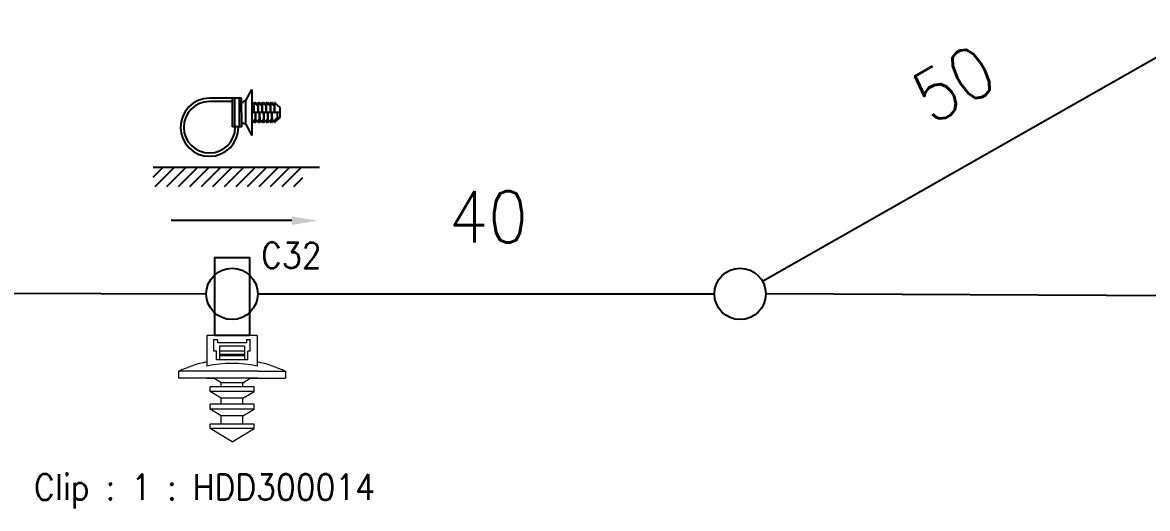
# Model space of a CAD drawing. Header units: inches. Extents: x 47316 to 59086, y 3141 to 11743.
# Drawn here: x 53759.1 to 53868.5, y 8602.2 to 8649.4 of the extents above; entities that cross this region are included whole.
import ezdxf

# ---------------------------------------------------------------- set-up
doc = ezdxf.new("R2010")
doc.units = ezdxf.units.IN
doc.header["$MEASUREMENT"] = 0
doc.layers.add('0Filament', color=7, linetype='Continuous', lineweight=20)
doc.styles.get("Standard").update_dxf_attribs({"font": ''})
doc.styles.get('Standard').set_extended_font_data('SimSun')
doc.linetypes.add('_VH_FULL_TAPE', pattern='A,0.0001,[30,VeSys.shx,S=0.1,R=0,X=0,Y=0],-0.8,[30,VeSys.shx,S=0.1,R=180,X=0,Y=0],-0.0001', length=0.8002)
doc.linetypes.add('_VH_OTCON', pattern='A,0.0001,[7,VeSys.shx,S=0.1,R=0,X=0,Y=0],-0.4,[7,VeSys.shx,S=0.1,R=0,X=0,Y=0],-0.4,["X",Standard,S=1,R=0,X=-0.5,Y=-0.5],-0.0001,[7,VeSys.shx,S=0.1,R=0,X=0,Y=0],-0.4', length=1.2002)
doc.linetypes.add('_VH_UNTAPED', pattern='A,0.0001,[17,VeSys.shx,S=0.1,R=0,X=0,Y=0],-0.4', length=0.4001)

msp = doc.modelspace()

# ---------------------------------------------------------------- linework, layer by layer
at = {"color": 0, "linetype": '_VH_UNTAPED', "lineweight": -2, "ltscale": 5}
msp.add_line((53831.06, 8624.3), (53875.34, 8649.45), dxfattribs=at)
at = {"color": 0, "linetype": 'ByBlock', "lineweight": -2, "ltscale": 0.130887}
for p, q in [((53780.77, 8641.79), (53781.4, 8642.95)), ((53780.78, 8639.59), (53781.41, 8638.45))]:
    msp.add_line(p, q, dxfattribs=at)
at = {"color": 0, "linetype": 'ByBlock', "lineweight": -2, "ltscale": 0.422456}
msp.add_line((53781.4, 8642.95), (53781.41, 8638.72), dxfattribs=at)
at = {"color": 0, "linetype": 'ByBlock', "lineweight": -2, "ltscale": 0.225}
for p, q in [((53779.52, 8642.09), (53777.27, 8642.09)), ((53779.52, 8641.77), (53777.27, 8641.76))]:
    msp.add_line(p, q, dxfattribs=at)
at = {"color": 0, "linetype": 'ByBlock', "lineweight": -2, "ltscale": 0.28}
for p, q in [((53779.53, 8639.29), (53779.52, 8642.09)), ((53779.74, 8639.29), (53779.73, 8642.09)), ((53780.2, 8639.29), (53780.19, 8642.09)), ((53780.41, 8639.29), (53780.4, 8642.09))]:
    msp.add_line(p, q, dxfattribs=at)
at = {"color": 0, "linetype": 'ByBlock', "lineweight": -2, "ltscale": 0.020837}
for p, q in [((53779.73, 8642.09), (53779.52, 8642.09)), ((53780.4, 8642.09), (53780.19, 8642.09)), ((53779.74, 8639.29), (53779.53, 8639.29)), ((53780.41, 8639.29), (53780.2, 8639.29))]:
    msp.add_line(p, q, dxfattribs=at)
at = {"color": 0, "linetype": 'ByBlock', "lineweight": -2, "ltscale": 0.045825}
for p, q in [((53780.19, 8642.09), (53779.73, 8642.09)), ((53780.2, 8639.29), (53779.74, 8639.29))]:
    msp.add_line(p, q, dxfattribs=at)
at = {"color": 0, "linetype": 'ByBlock', "lineweight": -2, "ltscale": 0.008542}
for p, q in [((53780.59, 8641.79), (53780.59, 8641.71)), ((53780.59, 8639.68), (53780.59, 8639.59))]:
    msp.add_line(p, q, dxfattribs=at)
at = {"color": 0, "linetype": 'ByBlock', "lineweight": -2, "ltscale": 0.01875}
for p, q in [((53780.77, 8641.79), (53780.59, 8641.79)), ((53780.4, 8641.71), (53780.59, 8641.71)), ((53780.4, 8639.68), (53780.59, 8639.68)), ((53780.4, 8639.68), (53780.59, 8639.68)), ((53780.78, 8639.59), (53780.59, 8639.59))]:
    msp.add_line(p, q, dxfattribs=at)
at = {"color": 0, "linetype": 'ByBlock', "lineweight": -2, "ltscale": 0.206534}
msp.add_line((53780.77, 8641.79), (53780.78, 8639.73), dxfattribs=at)
at = {"color": 0, "linetype": 'ByBlock', "lineweight": -2, "ltscale": 0.026545}
msp.add_line((53781.6, 8641.46), (53781.4, 8641.63), dxfattribs=at)
at = {"color": 0, "linetype": 'ByBlock', "lineweight": -2, "ltscale": 0.034243}
msp.add_line((53781.4, 8641.54), (53781.6, 8641.27), dxfattribs=at)
at = {"color": 0, "linetype": 'ByBlock', "lineweight": -2, "ltscale": 0.02}
msp.add_line((53781.4, 8641.2), (53781.6, 8641.2), dxfattribs=at)
at = {"color": 0, "linetype": 'ByBlock', "lineweight": -2, "ltscale": 0.035001}
msp.add_line((53781.75, 8640.7), (53781.4, 8640.7), dxfattribs=at)
at = {"color": 0, "linetype": 'ByBlock', "lineweight": -2, "ltscale": 0.0925}
for p, q in [((53781.6, 8640.7), (53781.6, 8641.62)), ((53781.75, 8639.77), (53781.75, 8640.7)), ((53782, 8640.7), (53782, 8641.62)), ((53782.15, 8639.77), (53782.15, 8640.7)), ((53782.4, 8640.7), (53782.4, 8641.62)), ((53782.55, 8639.77), (53782.55, 8640.7)), ((53782.8, 8640.7), (53782.8, 8641.62)), ((53782.95, 8639.77), (53782.95, 8640.7)), ((53783.2, 8640.7), (53783.2, 8641.62)), ((53783.35, 8639.77), (53783.35, 8640.7)), ((53783.6, 8640.7), (53783.6, 8641.63))]:
    msp.add_line(p, q, dxfattribs=at)
at = {"color": 0, "linetype": 'ByBlock', "lineweight": -2, "ltscale": 0.004144}
for p, q in [((53781.6, 8640.7), (53781.64, 8640.7)), ((53782.15, 8640.7), (53782.19, 8640.7)), ((53782.4, 8640.7), (53782.44, 8640.7)), ((53782.55, 8640.7), (53782.59, 8640.7)), ((53782.8, 8640.7), (53782.84, 8640.7)), ((53782.95, 8640.7), (53782.99, 8640.7)), ((53783.35, 8640.7), (53783.39, 8640.7)), ((53783.6, 8640.7), (53783.64, 8640.7))]:
    msp.add_line(p, q, dxfattribs=at)
at = {"color": 0, "linetype": 'ByBlock', "lineweight": -2, "ltscale": 0.094383}
for p, q in [((53781.64, 8640.7), (53781.64, 8641.64)), ((53781.8, 8639.75), (53781.79, 8640.7)), ((53782.04, 8640.7), (53782.04, 8641.64)), ((53782.2, 8639.75), (53782.19, 8640.7)), ((53782.44, 8640.7), (53782.44, 8641.64)), ((53782.6, 8639.75), (53782.59, 8640.7)), ((53782.84, 8640.7), (53782.84, 8641.64)), ((53783, 8639.76), (53782.99, 8640.7)), ((53783.24, 8640.7), (53783.24, 8641.64)), ((53783.4, 8639.76), (53783.39, 8640.7)), ((53783.64, 8640.7), (53783.64, 8641.64))]:
    msp.add_line(p, q, dxfattribs=at)
at = {"color": 0, "linetype": 'ByBlock', "lineweight": -2, "ltscale": 0.031825}
for p, q in [((53781.88, 8641.43), (53781.64, 8641.64)), ((53782.68, 8641.43), (53782.44, 8641.64)), ((53783.08, 8641.43), (53782.84, 8641.64))]:
    msp.add_line(p, q, dxfattribs=at)
at = {"color": 0, "linetype": 'ByBlock', "lineweight": -2, "ltscale": 0.010857}
for p, q in [((53781.75, 8640.7), (53781.64, 8640.7)), ((53782.15, 8640.7), (53782.04, 8640.7)), ((53782.95, 8640.7), (53782.84, 8640.7)), ((53783.35, 8640.7), (53783.24, 8640.7))]:
    msp.add_line(p, q, dxfattribs=at)
at = {"color": 0, "linetype": 'ByBlock', "lineweight": -2, "ltscale": 0.007573}
for p, q in [((53781.75, 8641.55), (53781.75, 8641.62)), ((53782.15, 8641.55), (53782.15, 8641.62)), ((53782.55, 8641.55), (53782.55, 8641.62)), ((53782.95, 8641.55), (53782.95, 8641.62)), ((53783.35, 8641.55), (53783.35, 8641.62))]:
    msp.add_line(p, q, dxfattribs=at)
at = {"color": 0, "linetype": 'ByBlock', "lineweight": -2, "ltscale": 0.00652}
for p, q in [((53781.75, 8641.61), (53781.76, 8641.54)), ((53782.15, 8641.61), (53782.16, 8641.54)), ((53782.55, 8641.61), (53782.56, 8641.54)), ((53782.95, 8641.61), (53782.96, 8641.54)), ((53783.35, 8641.61), (53783.36, 8641.54))]:
    msp.add_line(p, q, dxfattribs=at)
at = {"color": 0, "linetype": 'ByBlock', "lineweight": -2, "ltscale": 0.021661}
for p, q in [((53781.75, 8641.61), (53781.88, 8641.43)), ((53782.55, 8641.61), (53782.68, 8641.43)), ((53782.95, 8641.61), (53783.08, 8641.43)), ((53783.35, 8641.61), (53783.48, 8641.43))]:
    msp.add_line(p, q, dxfattribs=at)
at = {"color": 0, "linetype": 'ByBlock', "lineweight": -2, "ltscale": 0.004143}
for p, q in [((53781.75, 8640.7), (53781.79, 8640.7)), ((53782, 8640.7), (53782.04, 8640.7)), ((53783.2, 8640.7), (53783.24, 8640.7))]:
    msp.add_line(p, q, dxfattribs=at)
at = {"color": 0, "linetype": 'ByBlock', "lineweight": -2, "ltscale": 0.027682}
msp.add_line((53782, 8641.46), (53781.79, 8641.64), dxfattribs=at)
at = {"color": 0, "linetype": 'ByBlock', "lineweight": -2, "ltscale": 0.035857}
for p, q in [((53782.15, 8640.7), (53781.79, 8640.7)), ((53782.95, 8640.7), (53782.59, 8640.7))]:
    msp.add_line(p, q, dxfattribs=at)
at = {"color": 0, "linetype": 'ByBlock', "lineweight": -2, "ltscale": 0.015766}
for p, q in [((53782, 8641.33), (53781.88, 8641.43)), ((53783.2, 8641.33), (53783.08, 8641.43))]:
    msp.add_line(p, q, dxfattribs=at)
at = {"color": 0, "linetype": 'ByBlock', "lineweight": -2, "ltscale": 0.031826}
for p, q in [((53782.28, 8641.43), (53782.04, 8641.64)), ((53783.48, 8641.43), (53783.24, 8641.64))]:
    msp.add_line(p, q, dxfattribs=at)
at = {"color": 0, "linetype": 'ByBlock', "lineweight": -2, "ltscale": 0.021662}
msp.add_line((53782.15, 8641.61), (53782.28, 8641.43), dxfattribs=at)
at = {"color": 0, "linetype": 'ByBlock', "lineweight": -2, "ltscale": 0.027681}
for p, q in [((53782.4, 8641.46), (53782.19, 8641.64)), ((53782.8, 8641.46), (53782.59, 8641.64)), ((53783.2, 8641.46), (53782.99, 8641.64)), ((53783.6, 8641.46), (53783.39, 8641.64))]:
    msp.add_line(p, q, dxfattribs=at)
at = {"color": 0, "linetype": 'ByBlock', "lineweight": -2, "ltscale": 0.035855}
for p, q in [((53782.55, 8640.7), (53782.19, 8640.7)), ((53783.35, 8640.7), (53782.99, 8640.7))]:
    msp.add_line(p, q, dxfattribs=at)
at = {"color": 0, "linetype": 'ByBlock', "lineweight": -2, "ltscale": 0.015765}
for p, q in [((53782.4, 8641.33), (53782.28, 8641.43)), ((53782.8, 8641.33), (53782.68, 8641.43)), ((53783.6, 8641.33), (53783.48, 8641.43))]:
    msp.add_line(p, q, dxfattribs=at)
at = {"color": 0, "linetype": 'ByBlock', "lineweight": -2, "ltscale": 0.010855}
msp.add_line((53782.55, 8640.7), (53782.44, 8640.7), dxfattribs=at)
at = {"color": 0, "linetype": 'ByBlock', "lineweight": -2, "ltscale": 0.050856}
for p, q in [((53783.9, 8640.7), (53783.39, 8640.7)), ((53784.15, 8640.7), (53783.64, 8640.7))]:
    msp.add_line(p, q, dxfattribs=at)
at = {"color": 0, "linetype": 'ByBlock', "lineweight": -2, "ltscale": 0.0675}
for p, q in [((53784.15, 8641.2), (53783.64, 8641.64)), ((53783.9, 8640.2), (53783.4, 8639.76)), ((53783.65, 8639.76), (53784.15, 8640.2))]:
    msp.add_line(p, q, dxfattribs=at)
at = {"color": 0, "linetype": 'ByBlock', "lineweight": -2, "ltscale": 0.05}
for p, q in [((53783.9, 8640.2), (53783.9, 8640.7)), ((53784.15, 8640.7), (53784.15, 8641.2)), ((53784.15, 8640.2), (53784.15, 8640.7))]:
    msp.add_line(p, q, dxfattribs=at)
at = {"color": 0, "linetype": 'ByBlock', "lineweight": -2, "ltscale": 0.013466}
msp.add_line((53780.78, 8639.73), (53780.78, 8639.59), dxfattribs=at)
at = {"color": 0, "linetype": 'ByBlock', "lineweight": -2, "ltscale": 0.046455}
msp.add_line((53781.75, 8640.07), (53781.4, 8639.76), dxfattribs=at)
at = {"color": 0, "linetype": 'ByBlock', "lineweight": -2, "ltscale": 0.016319}
for p, q in [((53781.6, 8639.77), (53781.6, 8639.93)), ((53782, 8639.77), (53782, 8639.94)), ((53782.4, 8639.77), (53782.4, 8639.94)), ((53782.8, 8639.77), (53782.8, 8639.94)), ((53783.2, 8639.77), (53783.2, 8639.94)), ((53783.6, 8639.78), (53783.6, 8639.94))]:
    msp.add_line(p, q, dxfattribs=at)
at = {"color": 0, "linetype": 'ByBlock', "lineweight": -2, "ltscale": 0.024877}
for p, q in [((53781.75, 8639.99), (53781.61, 8639.79)), ((53782.15, 8639.99), (53782.01, 8639.79)), ((53782.95, 8639.99), (53782.81, 8639.79)), ((53783.35, 8639.99), (53783.21, 8639.79))]:
    msp.add_line(p, q, dxfattribs=at)
at = {"color": 0, "linetype": 'ByBlock', "lineweight": -2, "ltscale": 0.015256}
for p, q in [((53781.61, 8639.94), (53781.61, 8639.79)), ((53782.01, 8639.94), (53782.01, 8639.79)), ((53782.41, 8639.94), (53782.41, 8639.79)), ((53782.81, 8639.94), (53782.81, 8639.79)), ((53783.21, 8639.94), (53783.21, 8639.79)), ((53783.61, 8639.94), (53783.61, 8639.79))]:
    msp.add_line(p, q, dxfattribs=at)
at = {"color": 0, "linetype": 'ByBlock', "lineweight": -2, "ltscale": 0.014409}
for p, q in [((53781.65, 8639.75), (53781.75, 8639.85)), ((53782.05, 8639.75), (53782.15, 8639.85)), ((53782.85, 8639.75), (53782.95, 8639.85)), ((53783.25, 8639.76), (53783.35, 8639.85))]:
    msp.add_line(p, q, dxfattribs=at)
at = {"color": 0, "linetype": 'ByBlock', "lineweight": -2, "ltscale": 0.047591}
for p, q in [((53782.15, 8640.07), (53781.8, 8639.75)), ((53782.95, 8640.07), (53782.6, 8639.75))]:
    msp.add_line(p, q, dxfattribs=at)
at = {"color": 0, "linetype": 'ByBlock', "lineweight": -2, "ltscale": 0.04759}
for p, q in [((53782.55, 8640.07), (53782.2, 8639.75)), ((53783.35, 8640.07), (53783, 8639.76))]:
    msp.add_line(p, q, dxfattribs=at)
at = {"color": 0, "linetype": 'ByBlock', "lineweight": -2, "ltscale": 0.024878}
msp.add_line((53782.55, 8639.99), (53782.41, 8639.79), dxfattribs=at)
at = {"color": 0, "linetype": 'ByBlock', "lineweight": -2, "ltscale": 0.014408}
msp.add_line((53782.45, 8639.75), (53782.55, 8639.85), dxfattribs=at)
at = {"color": 0, "linetype": 'ByBlock', "lineweight": -2, "ltscale": 0.050559}
msp.add_line((53783.9, 8640.2), (53783.61, 8639.79), dxfattribs=at)
at = {"color": 0, "linetype": 'ByBlock', "lineweight": -2, "ltscale": 0.025}
msp.add_line((53783.9, 8640.2), (53784.15, 8640.2), dxfattribs=at)
at = {"color": 0, "linetype": 'ByBlock', "lineweight": -2, "ltscale": 0.0025}
for p, q in [((53779.78, 8639.27), (53779.78, 8639.29)), ((53780.11, 8639.27), (53780.11, 8639.29))]:
    msp.add_line(p, q, dxfattribs=at)
at = {"color": 0, "linetype": 'ByBlock', "lineweight": -2, "ltscale": 0.027544}
msp.add_line((53781.41, 8638.72), (53781.41, 8638.45), dxfattribs=at)
at = {"color": 0, "lineweight": -2}
for p, q in [((53771.8, 8634.42, 0), (53772.76, 8635.38, 0)), ((53771.8, 8635.38, 0), (53787.98, 8635.38, 0)), ((53772, 8633.5, 0), (53773.88, 8635.38, 0)), ((53773.13, 8633.5, 0), (53775, 8635.38, 0)), ((53774.25, 8633.5, 0), (53776.13, 8635.38, 0)), ((53775.37, 8633.5, 0), (53777.25, 8635.38, 0)), ((53776.49, 8633.5, 0), (53778.37, 8635.38, 0)), ((53777.62, 8633.5, 0), (53779.49, 8635.38, 0)), ((53778.74, 8633.5, 0), (53780.62, 8635.38, 0)), ((53779.86, 8633.5, 0), (53781.74, 8635.38, 0)), ((53780.98, 8633.5, 0), (53782.86, 8635.38, 0)), ((53782.11, 8633.5, 0), (53783.98, 8635.38, 0)), ((53783.23, 8633.5, 0), (53785.11, 8635.38, 0)), ((53784.35, 8633.5, 0), (53786.23, 8635.38, 0)), ((53785.47, 8633.5, 0), (53786.35, 8634.37, 0))]:
    msp.add_line(p, q, dxfattribs=at)
at = {"color": 7, "lineweight": -2}
msp.add_line((53785.3, 8630.18), (53773.56, 8630.18), dxfattribs=at)
at = {"color": 0, "linetype": '_VH_FULL_TAPE', "lineweight": -2, "ltscale": 5}
msp.add_line((53728.5, 8623.2), (53776.97, 8623.07), dxfattribs=at)
at = {"color": 0, "linetype": '_VH_OTCON', "lineweight": -2, "ltscale": 5}
for p, q in [((53781.97, 8623.06), (53826.39, 8623.06)), ((53931.1, 8622.56), (53831.39, 8623.05))]:
    msp.add_line(p, q, dxfattribs=at)
at = {"color": 0}
msp.add_lwpolyline([(53781.16, 8619.01), (53777.79, 8619.01), (53777.79, 8626.61), (53781.16, 8626.61)], close=True, dxfattribs=at)
at = {"color": 0, "linetype": 'Continuous', "lineweight": -2}
for centre in [(53779.47, 8623.06), (53828.89, 8623.06)]:
    msp.add_circle(centre, 2.5, dxfattribs=at)
at = {"color": 0, "linetype": 'ByBlock', "lineweight": -2}
for centre, radius, start, end in [((53777.28, 8639.26), 2.82, 90.1214, 0.1214), ((53777.28, 8639.26), 2.5, 90.1214, 0.1214), ((53781.63, 8641.62), 0.025, 49.0093, 180.1214), ((53781.78, 8641.62), 0.025, 49.0093, 180.1214), ((53781.78, 8641.62), 0.025, 180.1214, 215.8574), ((53782.03, 8641.62), 0.025, 49.0093, 180.1214), ((53782.18, 8641.62), 0.025, 49.0093, 180.1214), ((53782.18, 8641.62), 0.025, 180.1214, 215.8574), ((53782.43, 8641.62), 0.025, 49.0093, 180.1214), ((53782.58, 8641.62), 0.025, 49.0093, 180.1214), ((53782.58, 8641.62), 0.025, 180.1214, 215.8574), ((53782.83, 8641.62), 0.025, 49.0093, 180.1214), ((53782.98, 8641.62), 0.025, 49.0093, 180.1214), ((53782.98, 8641.62), 0.025, 180.1214, 215.8574), ((53783.23, 8641.62), 0.025, 49.0093, 180.1214), ((53783.38, 8641.62), 0.025, 49.0093, 180.1214), ((53783.38, 8641.62), 0.025, 180.1214, 215.8574), ((53783.63, 8641.63), 0.025, 49.0093, 180.1214), ((53781.63, 8639.77), 0.025, 144.386, 180.1214), ((53781.63, 8639.77), 0.025, 180.1214, 311.2328), ((53781.78, 8639.77), 0.025, 180.1214, 311.2335), ((53782.03, 8639.77), 0.025, 144.386, 180.1214), ((53782.03, 8639.77), 0.025, 180.1214, 311.2328), ((53782.18, 8639.77), 0.025, 180.1214, 311.2335), ((53782.43, 8639.77), 0.025, 144.386, 180.1214), ((53782.43, 8639.77), 0.025, 180.1214, 311.2328), ((53782.58, 8639.77), 0.025, 180.1214, 311.2335), ((53782.83, 8639.77), 0.025, 144.386, 180.1214), ((53782.83, 8639.77), 0.025, 180.1214, 311.2328), ((53782.98, 8639.77), 0.025, 180.1214, 311.2335), ((53783.23, 8639.77), 0.025, 144.386, 180.1214), ((53783.23, 8639.77), 0.025, 180.1214, 311.2328), ((53783.38, 8639.77), 0.025, 180.1214, 311.2335), ((53783.63, 8639.78), 0.025, 144.386, 180.1214), ((53783.63, 8639.78), 0.025, 180.1214, 311.2328)]:
    msp.add_arc(centre, radius, start, end, dxfattribs=at)
at = {"color": 7, "lineweight": -2}
msp.add_solid([(53785.3, 8630.59), (53787.8, 8630.18), (53785.3, 8629.76)], dxfattribs=at)
at = {"layer": '0Filament', "color": 0, "lineweight": 9, "ltscale": 0.13}
for p, q in [((53777.79, 8623.06), (53777.79, 8622.19)), ((53777.79, 8622.19), (53777.79, 8619.01)), ((53781.16, 8623.06), (53781.16, 8622.19)), ((53781.16, 8622.19), (53781.16, 8619.01))]:
    msp.add_line(p, q, dxfattribs=at)
at = {"layer": '0Filament', "color": 0, "lineweight": 9, "ltscale": 0.121317}
for p, q in [((53777.03, 8619.01), (53777.03, 8616.04)), ((53781.92, 8619.01), (53781.92, 8616.04))]:
    msp.add_line(p, q, dxfattribs=at)
at = {"layer": '0Filament', "color": 0, "lineweight": 9, "ltscale": 0.2}
msp.add_line((53781.92, 8619.01), (53777.03, 8619.01), dxfattribs=at)
at = {"layer": '0Filament', "color": 0, "lineweight": 9, "ltscale": 0.047501}
for p, q in [((53777.7, 8617.48), (53777.7, 8618.64)), ((53781.25, 8617.48), (53781.25, 8618.64))]:
    msp.add_line(p, q, dxfattribs=at)
at = {"layer": '0Filament', "color": 0, "lineweight": 9, "ltscale": 0.014999}
msp.add_line((53777.7, 8618.64), (53778.07, 8618.64), dxfattribs=at)
at = {"layer": '0Filament', "color": 0, "lineweight": 9, "ltscale": 0.0125}
for p, q in [((53778.07, 8618.64), (53778.07, 8618.34)), ((53780.88, 8618.64), (53780.88, 8618.34)), ((53778.25, 8617.48), (53778.25, 8617.17)), ((53780.7, 8617.48), (53780.7, 8617.17))]:
    msp.add_line(p, q, dxfattribs=at)
at = {"layer": '0Filament', "color": 0, "lineweight": 9, "ltscale": 0.114999}
msp.add_line((53778.07, 8618.34), (53780.88, 8618.34), dxfattribs=at)
at = {"layer": '0Filament', "color": 0, "lineweight": 9, "ltscale": 0.1}
for p, q in [((53780.7, 8617.97), (53778.25, 8617.97)), ((53780.7, 8617.48), (53778.25, 8617.48)), ((53780.7, 8617.17), (53778.25, 8617.17)), ((53780.7, 8617.06), (53778.25, 8617.06)), ((53780.7, 8617.03), (53778.25, 8617.03))]:
    msp.add_line(p, q, dxfattribs=at)
at = {"layer": '0Filament', "color": 0, "lineweight": 9, "ltscale": 0.020001}
for p, q in [((53778.25, 8617.97), (53778.25, 8617.48)), ((53780.7, 8617.97), (53780.7, 8617.48))]:
    msp.add_line(p, q, dxfattribs=at)
at = {"layer": '0Filament', "color": 0, "lineweight": 9, "ltscale": 0.015002}
msp.add_line((53780.88, 8618.64), (53781.25, 8618.64), dxfattribs=at)
at = {"layer": '0Filament', "color": 0, "lineweight": 9, "ltscale": 0.010001}
for p, q in [((53777.95, 8617.48), (53777.7, 8617.48)), ((53781.25, 8617.48), (53781, 8617.48))]:
    msp.add_line(p, q, dxfattribs=at)
at = {"layer": '0Filament', "color": 0, "lineweight": 9, "ltscale": 0.0325}
for p, q in [((53777.95, 8616.69), (53777.95, 8617.48)), ((53781, 8616.69), (53781, 8617.48))]:
    msp.add_line(p, q, dxfattribs=at)
at = {"layer": '0Filament', "color": 0, "lineweight": 9, "ltscale": 0.125}
msp.add_line((53777.95, 8616.69), (53781, 8616.69), dxfattribs=at)
at = {"layer": '0Filament', "color": 0, "lineweight": 9, "ltscale": 0.004785}
for p, q in [((53778.25, 8617.17), (53778.25, 8617.06)), ((53780.7, 8617.17), (53780.7, 8617.06))]:
    msp.add_line(p, q, dxfattribs=at)
at = {"layer": '0Filament', "color": 0, "lineweight": 9, "ltscale": 0.001228}
for p, q in [((53778.25, 8617.06), (53778.25, 8617.03)), ((53780.7, 8617.06), (53780.7, 8617.03))]:
    msp.add_line(p, q, dxfattribs=at)
at = {"layer": '0Filament', "color": 0, "lineweight": 9, "ltscale": 0.013986}
for p, q in [((53778.25, 8617.03), (53778.25, 8616.69)), ((53780.7, 8617.03), (53780.7, 8616.69))]:
    msp.add_line(p, q, dxfattribs=at)
at = {"layer": '0Filament', "color": 0, "lineweight": 9, "ltscale": 0.314377}
for p, q in [((53781.97, 8615.53), (53774.28, 8615.53)), ((53781.97, 8614.85), (53774.28, 8614.85))]:
    msp.add_line(p, q, dxfattribs=at)
at = {"layer": '0Filament', "color": 0, "lineweight": 9, "ltscale": 0.02778}
for p, q in [((53774.28, 8615.53), (53774.28, 8614.85)), ((53784.67, 8615.53), (53784.67, 8614.85))]:
    msp.add_line(p, q, dxfattribs=at)
at = {"layer": '0Filament', "color": 0, "lineweight": 9, "ltscale": 0.110623}
for p, q in [((53781.97, 8615.53), (53784.67, 8615.53)), ((53781.97, 8614.85), (53784.67, 8614.85))]:
    msp.add_line(p, q, dxfattribs=at)
at = {"layer": '0Filament', "color": 0, "lineweight": 9, "ltscale": 0.11062}
msp.add_line((53776.98, 8614.85), (53774.28, 8614.85), dxfattribs=at)
at = {"layer": '0Filament', "color": 0, "lineweight": 9, "ltscale": 0.0297}
msp.add_line((53776.98, 8614.85), (53777.71, 8614.85), dxfattribs=at)
at = {"layer": '0Filament', "color": 0, "lineweight": 9, "ltscale": 0.034036}
msp.add_line((53778.42, 8614.42), (53777.71, 8614.85), dxfattribs=at)
at = {"layer": '0Filament', "color": 0, "lineweight": 9, "ltscale": 0.034033}
msp.add_line((53780.53, 8614.42), (53781.24, 8614.85), dxfattribs=at)
at = {"layer": '0Filament', "color": 0, "lineweight": 9, "ltscale": 0.14032}
msp.add_line((53781.24, 8614.85), (53784.67, 8614.85), dxfattribs=at)
at = {"layer": '0Filament', "color": 0, "lineweight": 9, "ltscale": 0.129449}
for p, q in [((53780.5, 8614.02), (53777.34, 8614.02)), ((53780.5, 8613.57), (53777.34, 8613.57)), ((53780.5, 8612.34), (53777.34, 8612.34)), ((53780.5, 8611.85), (53777.34, 8611.85)), ((53780.5, 8610.4), (53777.34, 8610.4)), ((53780.5, 8609.96), (53777.34, 8609.96))]:
    msp.add_line(p, q, dxfattribs=at)
at = {"layer": '0Filament', "color": 0, "lineweight": 9, "ltscale": 0.018604}
for p, q in [((53777.34, 8613.57), (53777.34, 8614.02)), ((53781.61, 8613.57), (53781.61, 8614.02))]:
    msp.add_line(p, q, dxfattribs=at)
at = {"layer": '0Filament', "color": 0, "lineweight": 9, "ltscale": 0.051927}
for p, q in [((53778.42, 8612.91), (53777.34, 8613.57)), ((53780.53, 8612.91), (53781.61, 8613.57)), ((53778.42, 8611.2), (53777.34, 8611.85)), ((53780.53, 8611.2), (53781.61, 8611.85))]:
    msp.add_line(p, q, dxfattribs=at)
at = {"layer": '0Filament', "color": 0, "lineweight": 9, "ltscale": 0.063599}
for p, q in [((53779.98, 8614.42), (53778.42, 8614.42)), ((53779.98, 8612.91), (53778.42, 8612.91)), ((53779.98, 8611.2), (53778.42, 8611.2))]:
    msp.add_line(p, q, dxfattribs=at)
at = {"layer": '0Filament', "color": 0, "lineweight": 9, "ltscale": 0.016164}
for p, q in [((53778.42, 8614.02), (53778.42, 8614.42)), ((53780.53, 8614.02), (53780.53, 8614.42))]:
    msp.add_line(p, q, dxfattribs=at)
at = {"layer": '0Filament', "color": 0, "lineweight": 9, "ltscale": 0.022382}
for p, q in [((53780.53, 8614.42), (53779.98, 8614.42)), ((53780.53, 8612.91), (53779.98, 8612.91)), ((53780.53, 8611.2), (53779.98, 8611.2))]:
    msp.add_line(p, q, dxfattribs=at)
at = {"layer": '0Filament', "color": 0, "lineweight": 9, "ltscale": 0.045551}
for p, q in [((53781.61, 8614.02), (53780.5, 8614.02)), ((53781.61, 8613.57), (53780.5, 8613.57)), ((53781.61, 8612.34), (53780.5, 8612.34)), ((53781.61, 8611.85), (53780.5, 8611.85)), ((53781.61, 8610.4), (53780.5, 8610.4)), ((53781.61, 8609.96), (53780.5, 8609.96))]:
    msp.add_line(p, q, dxfattribs=at)
at = {"layer": '0Filament', "color": 0, "lineweight": 9, "ltscale": 0.019849}
for p, q in [((53777.34, 8611.85), (53777.34, 8612.34)), ((53781.61, 8611.85), (53781.61, 8612.34))]:
    msp.add_line(p, q, dxfattribs=at)
at = {"layer": '0Filament', "color": 0, "lineweight": 9, "ltscale": 0.023581}
for p, q in [((53778.42, 8612.34), (53778.42, 8612.91)), ((53780.53, 8612.34), (53780.53, 8612.91))]:
    msp.add_line(p, q, dxfattribs=at)
at = {"layer": '0Filament', "color": 0, "lineweight": 9, "ltscale": 0.032642}
for p, q in [((53778.42, 8610.4), (53778.42, 8611.2)), ((53780.53, 8610.4), (53780.53, 8611.2))]:
    msp.add_line(p, q, dxfattribs=at)
at = {"layer": '0Filament', "color": 0, "lineweight": 9, "ltscale": 0.017949}
for p, q in [((53777.34, 8609.96), (53777.34, 8610.4)), ((53781.61, 8609.96), (53781.61, 8610.4))]:
    msp.add_line(p, q, dxfattribs=at)
at = {"layer": '0Filament', "color": 0, "lineweight": 9, "ltscale": 0.102081}
for q in [(53777.34, 8609.96), (53781.61, 8609.96)]:
    msp.add_line((53779.47, 8608.67), q, dxfattribs=at)
at = {"layer": '0Filament', "color": 0, "lineweight": 9}
for radius, start, end in [(12.23, 101.537, 115.1507), (11.84, 78.0793, 101.9207), (12.23, 64.8493, 78.463)]:
    msp.add_arc((53779.47, 8604.46), radius, start, end, dxfattribs=at)

# ---------------------------------------------------------------- texts
at = {"color": 7, "linetype": '_VH_UNTAPED', "lineweight": 18, "ltscale": 5, "insert": (53845.09, 8643.77), "char_height": 5, "width": 8.5714, "attachment_point": 1, "rotation": 29.6032}
msp.add_mtext('\\Fromans.shx;\\W0.9000000000;\\T1.0000000000;\\o\\l50', dxfattribs=at)
at = {"color": 7, "linetype": '_VH_OTCON', "lineweight": 18, "ltscale": 5, "insert": (53800.54, 8633.06), "char_height": 5, "width": 8.5714, "attachment_point": 1, "rotation": 0.0002}
msp.add_mtext('\\Fromans.shx;\\W0.9000000000;\\T1.0000000000;\\o\\l40', dxfattribs=at)
at = {"color": 21, "linetype": 'Continuous', "lineweight": 15, "insert": (53782.3, 8628.06), "char_height": 2.5, "width": 6.5357, "attachment_point": 1}
msp.add_mtext('\\Fromans.shx;\\W0.9000000000;\\T1.0000000000;\\o\\lC32', dxfattribs=at)
at = {"color": 42, "linetype": 'Continuous', "lineweight": 15, "insert": (53760.21, 8605.52), "char_height": 2.5, "width": 39, "attachment_point": 1}
msp.add_mtext('\\Fromans.shx;\\W0.9000000000;\\T1.0000000000;\\o\\lClip : 1 : HDD300014', dxfattribs=at)

doc.saveas('drawing.dxf')
